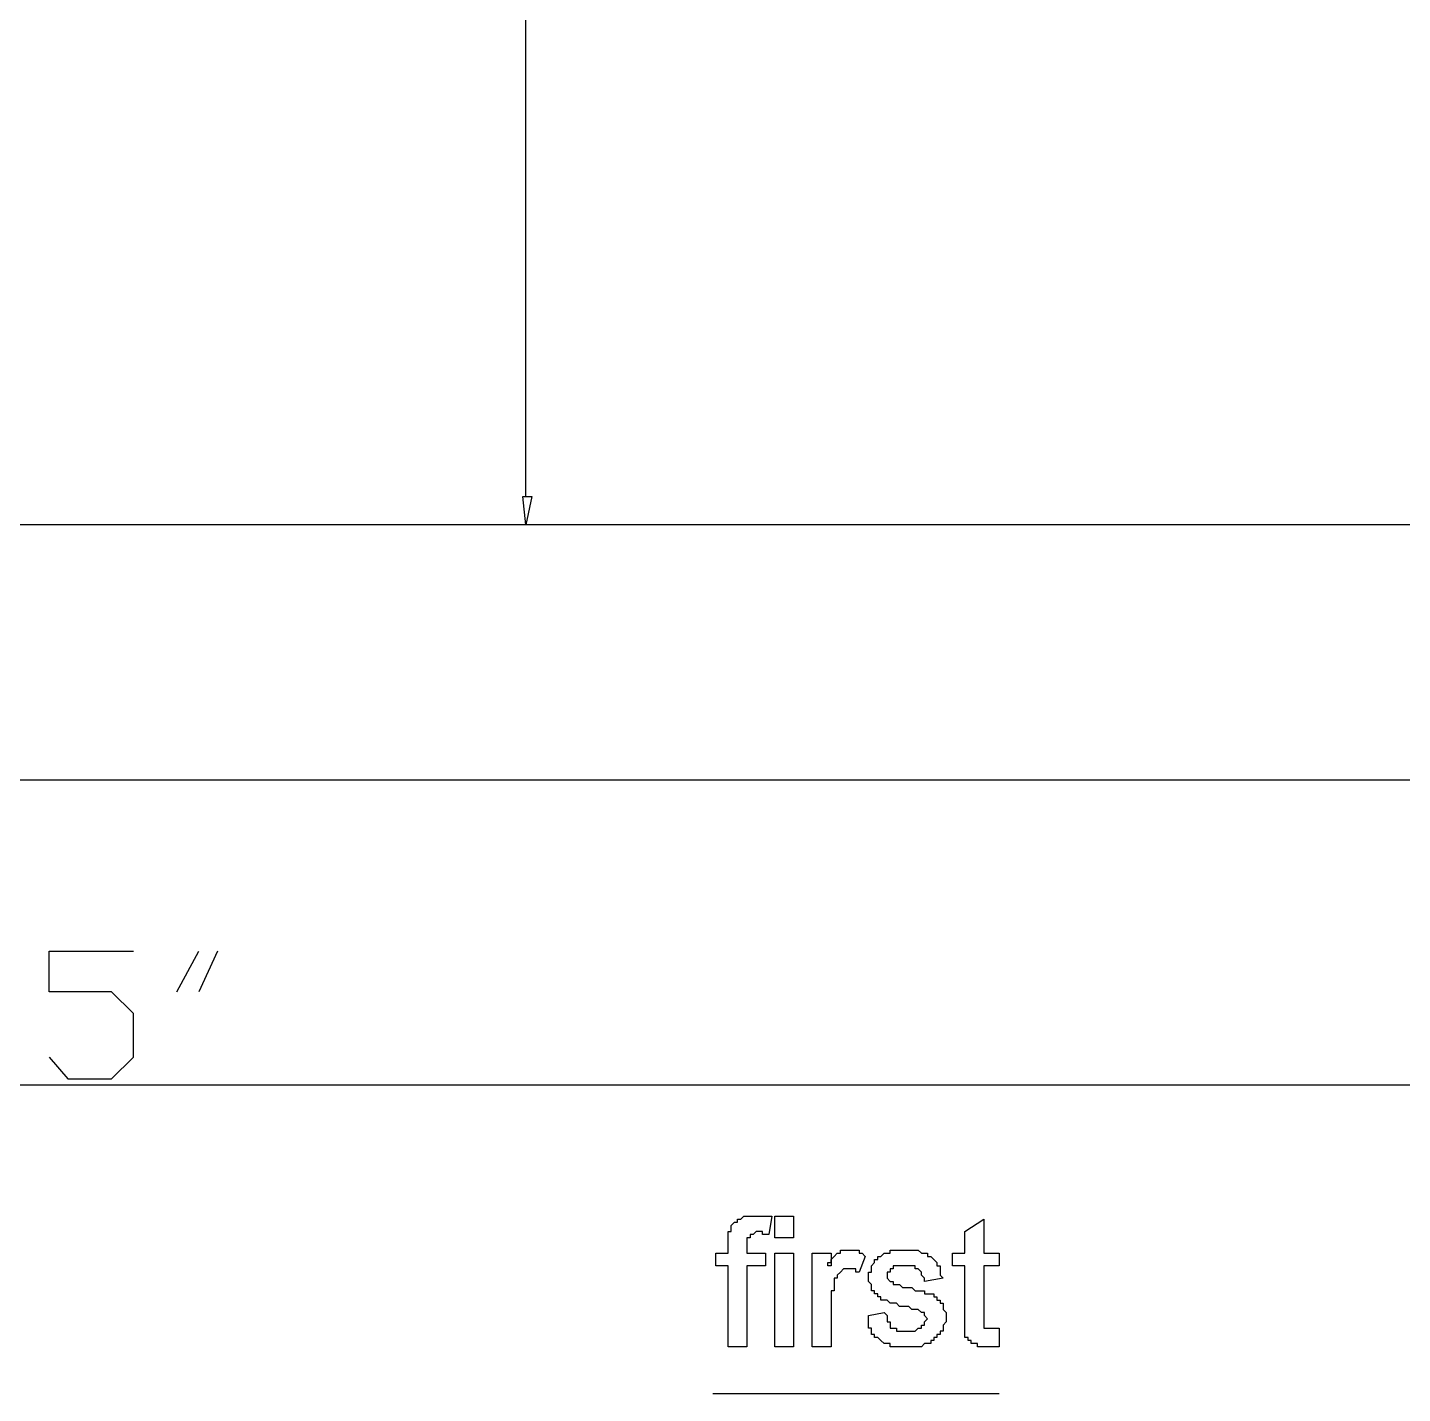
# Model space of a CAD drawing. Header units: inches. Extents: x -628 to 1537, y -1730 to 336.
# Drawn here: x 768.4 to 885.4, y -709.2 to -593 of the extents above; entities that cross this region are included whole.
import ezdxf

# ---------------------------------------------------------------- set-up
doc = ezdxf.new("R2010")
doc.units = ezdxf.units.IN
doc.layers.get('0').update_dxf_attribs({"linetype": 'CONTINUOUS'})

msp = doc.modelspace()

# ---------------------------------------------------------------- linework, layer by layer
at = {"color": 5}
for p, q in [((810.82, -632.94), (810.82, 156.28)), ((810.55, -632.94), (811.34, -632.94)), ((810.55, -632.94), (811.34, -632.94)), ((810.82, -635.33), (810.55, -632.94)), ((811.34, -632.94), (810.82, -635.33)), ((811.34, -632.94), (810.82, -635.33)), ((810.28, -635.33), (809.76, -635.33)), ((937.95, -683), (579.08, -683))]:
    msp.add_line(p, q, dxfattribs=at)
at = {"color": 1}
for p, q in [((926.55, -635.33), (590.2, -635.33)), ((883.11, -635.33), (873.85, -635.33))]:
    msp.add_line(p, q, dxfattribs=at)
at = {"color": 6}
for p, q in [((940.05, -657.05), (576.69, -657.05)), ((770.29, -675.06), (770.29, -671.61)), ((770.29, -671.61), (777.45, -671.61)), ((781.15, -675.06), (783.01, -671.61)), ((784.6, -671.61), (783.01, -675.06)), ((775.59, -675.06), (770.29, -675.06)), ((777.45, -676.91), (775.59, -675.06)), ((777.45, -680.62), (777.45, -676.91)), ((770.29, -680.62), (771.88, -682.47)), ((775.59, -682.47), (777.45, -680.62)), ((771.88, -682.47), (775.59, -682.47)), ((828.83, -694.65), (828.83, -694.39)), ((828.83, -694.39), (828.83, -694.39)), ((828.83, -694.39), (829.1, -694.39)), ((829.1, -694.39), (829.35, -694.13)), ((829.1, -694.39), (829.1, -694.39)), ((829.35, -694.13), (829.35, -694.13)), ((829.35, -694.13), (829.62, -694.13)), ((829.62, -694.13), (829.62, -694.13)), ((829.62, -694.13), (829.88, -694.13)), ((829.88, -694.13), (829.88, -694.13)), ((829.88, -694.13), (830.15, -694.13)), ((830.15, -694.13), (830.41, -694.13)), ((830.41, -694.13), (830.41, -694.13)), ((830.41, -694.13), (830.68, -694.13)), ((830.68, -694.13), (830.68, -694.13)), ((830.68, -694.13), (830.95, -694.13)), ((830.95, -694.13), (830.95, -694.13)), ((830.95, -694.13), (831.2, -694.13)), ((831.2, -694.13), (831.2, -694.13)), ((831.2, -694.13), (831.47, -694.13)), ((831.74, -694.13), (831.47, -695.71)), ((831.47, -694.13), (831.74, -694.13)), ((831.74, -694.13), (831.74, -694.13)), ((831.74, -694.13), (831.74, -694.13)), ((832, -695.98), (832, -694.13)), ((832, -694.13), (833.59, -694.13)), ((833.59, -694.13), (833.59, -695.98)), ((848.15, -695.45), (849.75, -694.39)), ((849.75, -694.39), (849.75, -697.3)), ((828.03, -695.71), (828.03, -695.45)), ((828.03, -695.45), (828.03, -695.45)), ((828.03, -695.45), (828.29, -695.45)), ((828.29, -694.92), (828.56, -694.65)), ((828.29, -695.19), (828.29, -694.92)), ((828.29, -694.92), (828.29, -694.92)), ((828.29, -695.45), (828.29, -695.19)), ((828.29, -695.19), (828.29, -695.19)), ((828.56, -694.65), (828.56, -694.65)), ((828.56, -694.65), (828.83, -694.65)), ((830.41, -695.45), (830.15, -695.71)), ((830.68, -695.45), (830.41, -695.45)), ((830.95, -695.45), (830.68, -695.45)), ((830.68, -695.45), (830.68, -695.45)), ((830.95, -695.71), (830.95, -695.45)), ((848.15, -697.3), (848.15, -695.45)), ((828.03, -695.98), (828.03, -695.71)), ((828.03, -696.24), (828.03, -695.98)), ((828.03, -695.98), (828.03, -695.98)), ((828.03, -696.51), (828.03, -696.24)), ((828.03, -696.24), (828.03, -696.24)), ((828.03, -697.3), (828.03, -696.51)), ((829.88, -695.98), (829.62, -695.98)), ((829.62, -695.98), (829.62, -696.24)), ((829.62, -696.24), (829.62, -696.24)), ((829.62, -696.24), (829.62, -696.51)), ((829.62, -696.51), (829.62, -696.51)), ((829.62, -696.51), (829.62, -697.3)), ((830.15, -695.71), (829.88, -695.71)), ((829.88, -695.71), (829.88, -695.71)), ((829.88, -695.71), (829.88, -695.71)), ((829.88, -695.71), (829.88, -695.98)), ((830.15, -695.71), (830.15, -695.71)), ((831.2, -695.71), (830.95, -695.71)), ((831.47, -695.71), (831.2, -695.71)), ((831.2, -695.71), (831.2, -695.71)), ((833.59, -695.98), (832, -695.98)), ((826.97, -698.36), (826.97, -697.3)), ((826.97, -697.3), (828.03, -697.3)), ((829.62, -697.3), (831.2, -697.3)), ((831.2, -697.3), (831.2, -698.36)), ((832, -705.25), (832, -697.3)), ((832, -697.3), (833.59, -697.3)), ((833.59, -697.3), (833.59, -705.25)), ((835.18, -705.25), (835.18, -697.3)), ((835.18, -697.3), (836.77, -697.3)), ((836.77, -697.3), (836.77, -698.36)), ((836.77, -697.83), (837.03, -697.57)), ((836.77, -698.09), (836.77, -697.83)), ((836.77, -697.83), (836.77, -697.83)), ((837.03, -697.57), (837.3, -697.3)), ((837.03, -697.57), (837.03, -697.57)), ((837.3, -697.3), (837.3, -697.3)), ((837.3, -697.3), (837.3, -697.3)), ((837.3, -697.3), (837.57, -697.3)), ((837.57, -697.3), (837.57, -697.04)), ((837.57, -697.04), (837.83, -697.04)), ((837.83, -697.04), (837.83, -697.04)), ((837.83, -697.04), (838.09, -697.04)), ((838.09, -697.04), (838.09, -697.04)), ((838.09, -697.04), (838.36, -697.04)), ((838.36, -697.04), (838.36, -697.04)), ((838.36, -697.04), (838.36, -697.04)), ((838.36, -697.04), (838.63, -697.04)), ((838.63, -697.04), (838.63, -697.04)), ((838.63, -697.04), (838.89, -697.04)), ((838.89, -697.04), (838.89, -697.04)), ((838.89, -697.04), (839.16, -697.04)), ((839.16, -697.04), (839.16, -697.3)), ((839.16, -697.3), (839.42, -697.3)), ((839.68, -697.57), (839.16, -698.9)), ((839.42, -697.3), (839.42, -697.3)), ((839.42, -697.3), (839.68, -697.57)), ((839.68, -697.57), (839.68, -697.57)), ((839.68, -697.57), (839.68, -697.57)), ((840.48, -698.09), (840.48, -697.83)), ((840.48, -697.83), (840.74, -697.83)), ((840.74, -697.83), (840.74, -697.57)), ((840.74, -697.57), (840.74, -697.57)), ((840.74, -697.57), (841.01, -697.57)), ((841.01, -697.57), (841.28, -697.3)), ((841.01, -697.57), (841.01, -697.57)), ((841.28, -697.3), (841.28, -697.3)), ((841.28, -697.3), (841.53, -697.3)), ((841.53, -697.3), (841.53, -697.3)), ((841.53, -697.3), (841.8, -697.3)), ((841.8, -697.3), (841.8, -697.04)), ((841.8, -697.04), (842.06, -697.04)), ((842.06, -697.04), (842.06, -697.04)), ((842.06, -697.04), (842.33, -697.04)), ((842.33, -697.04), (842.33, -697.04)), ((842.33, -697.04), (842.6, -697.04)), ((842.6, -697.04), (842.86, -697.04)), ((842.86, -697.04), (842.86, -697.04)), ((842.86, -697.04), (843.13, -697.04)), ((843.13, -697.04), (843.13, -697.04)), ((843.13, -697.04), (843.38, -697.04)), ((843.38, -697.04), (843.65, -697.04)), ((843.65, -697.04), (843.65, -697.04)), ((843.65, -697.04), (843.92, -697.04)), ((843.92, -697.04), (843.92, -697.04)), ((843.92, -697.04), (844.19, -697.04)), ((844.19, -697.04), (844.19, -697.04)), ((844.19, -697.04), (844.45, -697.3)), ((844.45, -697.3), (844.45, -697.3)), ((844.45, -697.3), (844.72, -697.3)), ((844.72, -697.3), (844.72, -697.3)), ((844.72, -697.3), (844.98, -697.3)), ((844.98, -697.3), (844.98, -697.57)), ((844.98, -697.57), (845.25, -697.57)), ((845.25, -697.57), (845.25, -697.57)), ((845.25, -697.57), (845.25, -697.57)), ((845.25, -697.57), (845.51, -697.83)), ((845.51, -697.83), (845.51, -697.83)), ((845.51, -697.83), (845.51, -697.83)), ((845.51, -697.83), (845.77, -698.09)), ((847.1, -698.36), (847.1, -697.3)), ((847.1, -697.3), (848.15, -697.3)), ((849.75, -697.3), (851.07, -697.3)), ((851.07, -697.3), (851.07, -698.36)), ((828.03, -698.36), (826.97, -698.36)), ((828.03, -705.25), (828.03, -698.36)), ((831.2, -698.36), (829.62, -698.36)), ((829.62, -698.36), (829.62, -705.25)), ((836.51, -698.36), (836.51, -698.09)), ((836.51, -698.09), (836.77, -698.09)), ((836.77, -698.36), (836.51, -698.36)), ((837.57, -698.9), (837.3, -699.15)), ((837.3, -699.15), (837.3, -699.15)), ((837.3, -699.15), (837.3, -699.15)), ((837.3, -699.15), (837.3, -699.42)), ((837.83, -698.63), (837.57, -698.9)), ((837.57, -698.9), (837.57, -698.9)), ((837.57, -698.9), (837.57, -698.9)), ((838.09, -698.63), (837.83, -698.63)), ((837.83, -698.63), (837.83, -698.63)), ((838.36, -698.63), (838.09, -698.63)), ((838.09, -698.63), (838.09, -698.63)), ((838.63, -698.63), (838.36, -698.63)), ((838.36, -698.63), (838.36, -698.63)), ((838.36, -698.63), (838.36, -698.63)), ((838.89, -698.63), (838.63, -698.63)), ((838.89, -698.9), (838.89, -698.63)), ((839.16, -698.9), (838.89, -698.9)), ((839.16, -698.9), (839.16, -698.9)), ((839.95, -699.15), (839.95, -698.9)), ((839.95, -698.9), (840.21, -698.9)), ((839.95, -699.42), (839.95, -699.15)), ((839.95, -699.15), (839.95, -699.15)), ((840.21, -698.36), (840.48, -698.09)), ((840.21, -698.63), (840.21, -698.36)), ((840.21, -698.36), (840.21, -698.36)), ((840.21, -698.36), (840.21, -698.36)), ((840.21, -698.9), (840.21, -698.63)), ((840.48, -698.09), (840.48, -698.09)), ((841.8, -698.9), (841.53, -698.9)), ((841.53, -698.9), (841.53, -699.15)), ((841.53, -699.15), (841.53, -699.15)), ((841.53, -699.15), (841.53, -699.42)), ((842.06, -698.63), (841.8, -698.63)), ((841.8, -698.63), (841.8, -698.9)), ((841.8, -698.9), (841.8, -698.9)), ((842.33, -698.36), (842.06, -698.36)), ((842.06, -698.36), (842.06, -698.63)), ((842.06, -698.63), (842.06, -698.63)), ((842.6, -698.36), (842.33, -698.36)), ((842.33, -698.36), (842.33, -698.36)), ((842.86, -698.36), (842.6, -698.36)), ((843.13, -698.36), (842.86, -698.36)), ((842.86, -698.36), (842.86, -698.36)), ((843.38, -698.36), (843.13, -698.36)), ((843.13, -698.36), (843.13, -698.36)), ((843.65, -698.36), (843.38, -698.36)), ((843.92, -698.36), (843.65, -698.36)), ((843.65, -698.36), (843.65, -698.36)), ((843.92, -698.63), (843.92, -698.36)), ((844.19, -698.63), (843.92, -698.63)), ((844.45, -698.9), (844.19, -698.63)), ((844.19, -698.63), (844.19, -698.63)), ((844.19, -698.63), (844.19, -698.63)), ((844.45, -699.15), (844.45, -698.9)), ((844.45, -698.9), (844.45, -698.9)), ((844.45, -698.9), (844.45, -698.9)), ((844.72, -699.42), (844.45, -699.15)), ((844.45, -699.15), (844.45, -699.15)), ((845.77, -698.09), (845.77, -698.09)), ((845.77, -698.09), (845.77, -698.36)), ((845.77, -698.36), (846.04, -698.36)), ((846.04, -698.36), (846.04, -698.63)), ((846.04, -698.63), (846.04, -698.63)), ((846.04, -698.63), (846.04, -698.9)), ((846.04, -698.9), (846.04, -698.9)), ((846.04, -698.9), (846.04, -699.15)), ((846.04, -699.15), (846.3, -699.42)), ((848.15, -698.36), (847.1, -698.36)), ((848.15, -702.86), (848.15, -698.36)), ((851.07, -698.36), (849.75, -698.36)), ((849.75, -698.36), (849.75, -702.86)), ((837.3, -699.42), (837.03, -699.42)), ((837.03, -699.42), (837.03, -699.69)), ((837.03, -699.69), (837.03, -699.69)), ((837.03, -699.69), (837.03, -699.69)), ((837.03, -699.69), (837.03, -699.95)), ((837.03, -699.95), (837.03, -700.21)), ((837.03, -700.21), (837.03, -700.21)), ((837.03, -700.21), (837.03, -700.48)), ((839.95, -699.69), (839.95, -699.42)), ((839.95, -699.42), (839.95, -699.42)), ((840.21, -699.95), (839.95, -699.69)), ((839.95, -699.69), (839.95, -699.69)), ((840.21, -700.21), (840.21, -699.95)), ((840.21, -699.95), (840.21, -699.95)), ((840.21, -700.48), (840.21, -700.21)), ((840.21, -700.21), (840.21, -700.21)), ((841.53, -699.42), (841.53, -699.42)), ((841.53, -699.42), (841.8, -699.69)), ((841.8, -699.69), (841.8, -699.69)), ((841.8, -699.69), (841.8, -699.69)), ((841.8, -699.69), (842.06, -699.69)), ((842.06, -699.69), (842.06, -699.95)), ((842.06, -699.95), (842.33, -699.95)), ((842.33, -699.95), (842.33, -699.95)), ((842.33, -699.95), (842.6, -699.95)), ((842.6, -699.95), (842.6, -699.95)), ((842.6, -699.95), (842.86, -700.21)), ((842.86, -700.21), (843.13, -700.21)), ((843.13, -700.21), (843.13, -700.21)), ((843.13, -700.21), (843.38, -700.21)), ((843.38, -700.21), (843.38, -700.21)), ((843.38, -700.21), (843.65, -700.21)), ((843.65, -700.21), (843.92, -700.48)), ((844.72, -699.69), (844.72, -699.42)), ((846.3, -699.42), (844.72, -699.69)), ((846.3, -699.42), (846.3, -699.42)), ((837.03, -700.48), (836.77, -700.48)), ((836.77, -700.48), (836.77, -700.75)), ((836.77, -700.75), (836.77, -701.01)), ((836.77, -701.01), (836.77, -705.25)), ((840.48, -700.48), (840.21, -700.48)), ((840.48, -700.75), (840.48, -700.48)), ((840.74, -700.75), (840.48, -700.75)), ((840.48, -700.75), (840.48, -700.75)), ((840.74, -701.01), (840.74, -700.75)), ((841.01, -701.01), (840.74, -701.01)), ((840.74, -701.01), (840.74, -701.01)), ((841.01, -701.27), (841.01, -701.01)), ((841.01, -701.01), (841.01, -701.01)), ((841.28, -701.27), (841.01, -701.27)), ((841.53, -701.27), (841.28, -701.27)), ((841.28, -701.27), (841.28, -701.27)), ((841.8, -701.54), (841.53, -701.27)), ((843.92, -700.48), (843.92, -700.48)), ((843.92, -700.48), (844.19, -700.48)), ((844.19, -700.48), (844.19, -700.48)), ((844.19, -700.48), (844.45, -700.48)), ((844.45, -700.48), (844.45, -700.48)), ((844.45, -700.48), (844.72, -700.48)), ((844.72, -700.48), (844.72, -700.75)), ((844.72, -700.75), (844.98, -700.75)), ((844.98, -700.75), (844.98, -700.75)), ((844.98, -700.75), (845.25, -700.75)), ((845.25, -700.75), (845.25, -700.75)), ((845.25, -700.75), (845.51, -700.75)), ((845.51, -700.75), (845.51, -701.01)), ((845.51, -701.01), (845.77, -701.01)), ((845.77, -701.01), (845.77, -701.01)), ((845.77, -701.01), (845.77, -701.27)), ((845.77, -701.27), (846.04, -701.27)), ((846.04, -701.27), (846.04, -701.54)), ((839.95, -702.6), (841.28, -702.33)), ((839.95, -702.86), (839.95, -702.6)), ((839.95, -702.6), (839.95, -702.6)), ((841.28, -702.33), (841.53, -702.6)), ((841.53, -702.6), (841.53, -702.6)), ((841.53, -702.6), (841.53, -702.86)), ((842.06, -701.54), (841.8, -701.54)), ((841.8, -701.54), (841.8, -701.54)), ((842.33, -701.54), (842.06, -701.54)), ((842.06, -701.54), (842.06, -701.54)), ((842.6, -701.81), (842.33, -701.54)), ((842.86, -701.81), (842.6, -701.81)), ((842.6, -701.81), (842.6, -701.81)), ((843.13, -701.81), (842.86, -701.81)), ((843.38, -701.81), (843.13, -701.81)), ((843.13, -701.81), (843.13, -701.81)), ((843.65, -702.07), (843.38, -701.81)), ((843.92, -702.07), (843.65, -702.07)), ((843.65, -702.07), (843.65, -702.07)), ((844.19, -702.07), (843.92, -702.07)), ((843.92, -702.07), (843.92, -702.07)), ((844.45, -702.33), (844.19, -702.07)), ((844.19, -702.07), (844.19, -702.07)), ((844.19, -702.07), (844.19, -702.07)), ((844.19, -702.07), (844.19, -702.07)), ((844.72, -702.33), (844.45, -702.33)), ((844.45, -702.33), (844.45, -702.33)), ((844.72, -702.6), (844.72, -702.33)), ((844.72, -702.33), (844.72, -702.33)), ((844.98, -702.86), (844.72, -702.6)), ((844.72, -702.6), (844.72, -702.6)), ((846.04, -701.54), (846.04, -701.54)), ((846.04, -701.54), (846.3, -701.54)), ((846.3, -701.54), (846.3, -701.81)), ((846.3, -701.81), (846.3, -701.81)), ((846.3, -701.81), (846.3, -701.81)), ((846.3, -701.81), (846.3, -702.07)), ((846.3, -702.07), (846.57, -702.33)), ((846.57, -702.33), (846.57, -702.33)), ((846.57, -702.33), (846.57, -702.6)), ((846.57, -702.6), (846.57, -702.6)), ((846.57, -702.6), (846.57, -702.86)), ((839.95, -703.13), (839.95, -702.86)), ((839.95, -702.86), (839.95, -702.86)), ((839.95, -703.4), (839.95, -703.13)), ((839.95, -703.66), (839.95, -703.4)), ((839.95, -703.4), (839.95, -703.4)), ((840.21, -703.66), (839.95, -703.66)), ((840.21, -703.92), (840.21, -703.66)), ((841.53, -702.86), (841.53, -703.13)), ((841.53, -703.13), (841.53, -703.13)), ((841.53, -703.13), (841.8, -703.13)), ((841.8, -703.13), (841.8, -703.4)), ((841.8, -703.4), (841.8, -703.4)), ((841.8, -703.4), (841.8, -703.66)), ((841.8, -703.66), (842.06, -703.66)), ((842.06, -703.66), (842.06, -703.66)), ((842.06, -703.66), (842.06, -703.66)), ((842.06, -703.66), (842.33, -703.66)), ((842.33, -703.66), (842.33, -703.92)), ((843.92, -703.92), (844.19, -703.66)), ((844.19, -703.66), (844.19, -703.66)), ((844.19, -703.66), (844.45, -703.66)), ((844.45, -703.66), (844.45, -703.4)), ((844.45, -703.4), (844.72, -703.4)), ((844.45, -703.66), (844.45, -703.66)), ((844.72, -703.13), (844.98, -702.86)), ((844.72, -703.4), (844.72, -703.13)), ((844.72, -703.13), (844.72, -703.13)), ((844.72, -703.4), (844.72, -703.4)), ((844.98, -702.86), (844.98, -702.86)), ((846.57, -703.13), (846.3, -703.4)), ((846.3, -703.4), (846.3, -703.4)), ((846.3, -703.4), (846.3, -703.66)), ((846.3, -703.66), (846.3, -703.66)), ((846.3, -703.66), (846.3, -703.92)), ((846.57, -702.86), (846.57, -702.86)), ((846.57, -702.86), (846.57, -703.13)), ((846.57, -703.13), (846.57, -703.13)), ((848.15, -703.13), (848.15, -702.86)), ((848.15, -702.86), (848.15, -702.86)), ((848.15, -703.4), (848.15, -703.13)), ((848.15, -703.13), (848.15, -703.13)), ((848.15, -703.66), (848.15, -703.4)), ((848.15, -703.92), (848.15, -703.66)), ((848.15, -703.66), (848.15, -703.66)), ((849.75, -702.86), (849.75, -703.13)), ((849.75, -703.13), (849.75, -703.13)), ((849.75, -703.13), (849.75, -703.4)), ((849.75, -703.4), (849.75, -703.4)), ((849.75, -703.4), (849.75, -703.66)), ((849.75, -703.66), (849.75, -703.66)), ((849.75, -703.66), (850.01, -703.66)), ((850.01, -703.66), (850.27, -703.66)), ((850.27, -703.66), (850.27, -703.66)), ((850.27, -703.66), (850.27, -703.66)), ((850.27, -703.66), (850.54, -703.66)), ((850.54, -703.66), (850.81, -703.66)), ((850.81, -703.66), (850.81, -703.66)), ((850.81, -703.66), (851.07, -703.66)), ((851.07, -703.66), (851.07, -704.98)), ((840.21, -704.19), (840.21, -703.92)), ((840.21, -703.92), (840.21, -703.92)), ((840.48, -704.19), (840.21, -704.19)), ((840.48, -704.45), (840.48, -704.19)), ((840.48, -704.19), (840.48, -704.19)), ((840.74, -704.45), (840.48, -704.45)), ((841.01, -704.71), (840.74, -704.45)), ((840.74, -704.45), (840.74, -704.45)), ((841.28, -704.98), (841.01, -704.71)), ((841.01, -704.71), (841.01, -704.71)), ((841.01, -704.71), (841.01, -704.71)), ((841.53, -704.98), (841.28, -704.98)), ((841.28, -704.98), (841.28, -704.98)), ((841.8, -704.98), (841.53, -704.98)), ((841.53, -704.98), (841.53, -704.98)), ((841.8, -705.25), (841.8, -704.98)), ((842.33, -703.92), (842.6, -703.92)), ((842.6, -703.92), (842.6, -703.92)), ((842.6, -703.92), (842.86, -703.92)), ((842.86, -703.92), (843.13, -703.92)), ((843.13, -703.92), (843.13, -703.92)), ((843.13, -703.92), (843.13, -703.92)), ((843.13, -703.92), (843.38, -703.92)), ((843.38, -703.92), (843.65, -703.92)), ((843.65, -703.92), (843.65, -703.92)), ((843.65, -703.92), (843.92, -703.92)), ((843.92, -703.92), (843.92, -703.92)), ((844.72, -704.98), (844.45, -705.25)), ((844.98, -704.98), (844.72, -704.98)), ((844.72, -704.98), (844.72, -704.98)), ((845.25, -704.98), (844.98, -704.98)), ((844.98, -704.98), (844.98, -704.98)), ((845.51, -704.71), (845.25, -704.71)), ((845.25, -704.71), (845.25, -704.98)), ((845.77, -704.45), (845.51, -704.45)), ((845.51, -704.45), (845.51, -704.71)), ((845.51, -704.71), (845.51, -704.71)), ((846.04, -704.19), (845.77, -704.19)), ((845.77, -704.19), (845.77, -704.45)), ((845.77, -704.45), (845.77, -704.45)), ((846.3, -703.92), (846.04, -703.92)), ((846.04, -703.92), (846.04, -704.19)), ((846.04, -704.19), (846.04, -704.19)), ((848.15, -704.19), (848.15, -703.92)), ((848.15, -703.92), (848.15, -703.92)), ((848.15, -704.45), (848.15, -704.19)), ((848.15, -704.19), (848.15, -704.19)), ((848.42, -704.45), (848.15, -704.45)), ((848.42, -704.71), (848.42, -704.45)), ((848.42, -704.45), (848.42, -704.45)), ((848.69, -704.71), (848.42, -704.71)), ((848.69, -704.98), (848.69, -704.71)), ((848.96, -704.98), (848.69, -704.98)), ((848.69, -704.98), (848.69, -704.98)), ((849.22, -704.98), (848.96, -704.98)), ((848.96, -704.98), (848.96, -704.98)), ((849.22, -705.25), (849.22, -704.98)), ((851.07, -704.98), (851.07, -705.25)), ((829.62, -705.25), (828.03, -705.25)), ((833.59, -705.25), (832, -705.25)), ((836.77, -705.25), (835.18, -705.25)), ((842.06, -705.25), (841.8, -705.25)), ((842.33, -705.25), (842.06, -705.25)), ((842.06, -705.25), (842.06, -705.25)), ((842.6, -705.25), (842.33, -705.25)), ((842.33, -705.25), (842.33, -705.25)), ((842.86, -705.25), (842.6, -705.25)), ((843.13, -705.25), (842.86, -705.25)), ((842.86, -705.25), (842.86, -705.25)), ((843.38, -705.25), (843.13, -705.25)), ((843.13, -705.25), (843.13, -705.25)), ((843.65, -705.25), (843.38, -705.25)), ((843.92, -705.25), (843.65, -705.25)), ((843.65, -705.25), (843.65, -705.25)), ((844.19, -705.25), (843.92, -705.25)), ((844.45, -705.25), (844.19, -705.25)), ((844.19, -705.25), (844.19, -705.25)), ((844.45, -705.25), (844.45, -705.25)), ((849.48, -705.25), (849.22, -705.25)), ((849.75, -705.25), (849.48, -705.25)), ((849.48, -705.25), (849.48, -705.25)), ((850.01, -705.25), (849.75, -705.25)), ((850.27, -705.25), (850.01, -705.25)), ((850.01, -705.25), (850.01, -705.25)), ((850.01, -705.25), (850.01, -705.25)), ((850.54, -705.25), (850.27, -705.25)), ((850.27, -705.25), (850.27, -705.25)), ((851.07, -705.25), (850.54, -705.25)), ((850.54, -705.25), (850.54, -705.25)), ((826.71, -709.22), (851.07, -709.22))]:
    msp.add_line(p, q, dxfattribs=at)

doc.saveas('drawing.dxf')
